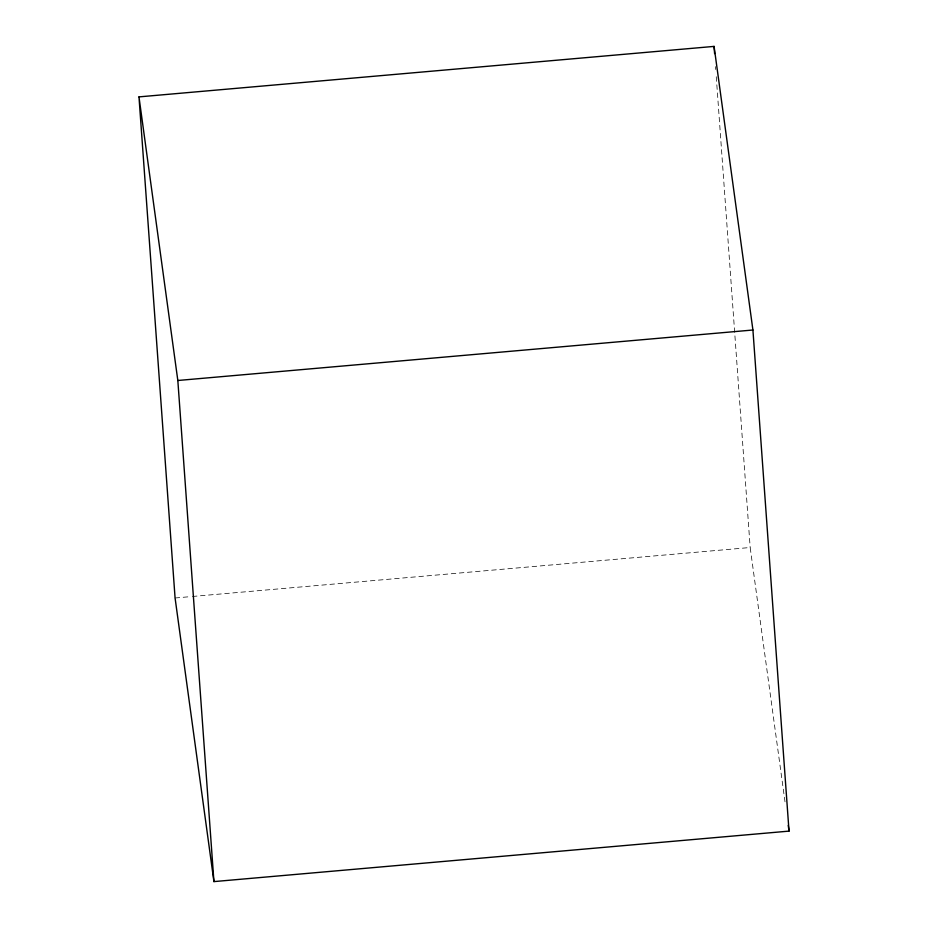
<?xml version="1.0" encoding="UTF-8"?>
<svg xmlns="http://www.w3.org/2000/svg" width="928" height="928" viewBox="0 0 928 928"><rect width="100%" height="100%" fill="white"/><g stroke="black" fill="none" stroke-linecap="round" stroke-linejoin="round"><path stroke-width="0.7" stroke-dasharray="4.64 3.48" d="M175.079 597.992L190.936 596.6M192.374 596.472L750.172 547.508L785.297 803.903M715.523 66.619L715.732 69.507M716.254 76.722L750.172 547.508"/><path stroke-width="1.39" d="M138.98 96.883L714.073 46.4L752.921 330.008L789.02 831.117L213.927 881.6L175.079 597.992L138.98 96.883L177.828 380.492L213.927 881.6M177.828 380.492L752.921 330.008M788.243 825.386L789.02 831.117M714.073 46.4L714.595 53.615"/></g></svg>
